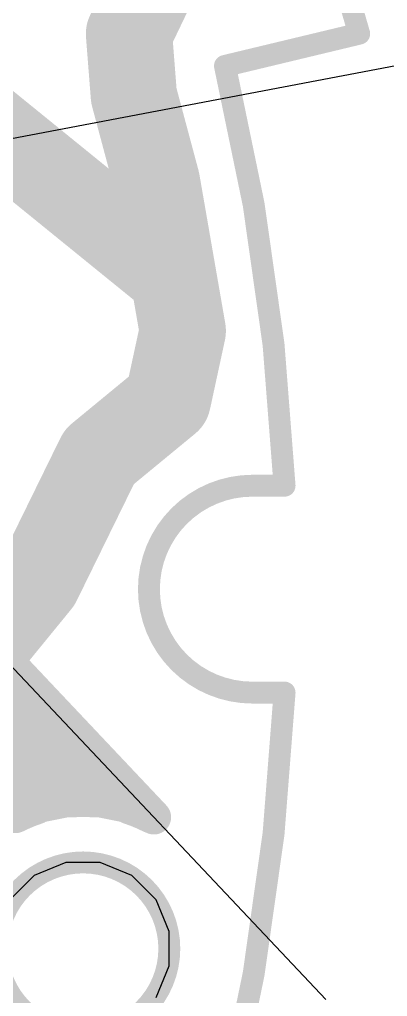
# Model space of a CAD drawing. Header units: millimetres. Extents: x 69.6 to 104.4, y 72.6 to 106.2.
# Drawn here: x 98.17 to 100.3, y 87.13 to 92.79 of the extents above; entities that cross this region are included whole.
import ezdxf

# ---------------------------------------------------------------- set-up
doc = ezdxf.new("R2010")
doc.units = ezdxf.units.MM
for name, color, linetype in [('BottomLayer', 5, 'Continuous'), ('KeepOutLayer', 6, 'Continuous'), ('MultiLayer', 9, 'Continuous'), ('TopLayer', 1, 'Continuous'), ('TopOverlay', 2, 'Continuous'), ('ViaHoleLayer', 16, 'Continuous')]:
    doc.layers.add(name, color=color, linetype=linetype)

# ---------------------------------------------------------------- blocks, each defined once
blk = doc.blocks.new('0402____12')
at = {"layer": 'TopLayer'}
for points in [[(-0.25, -0.3), (0.25, -0.3), (-0.25, 0.3), (0.25, 0.3)], [(0.766, -0.3), (1.266, -0.3), (0.766, 0.3), (1.266, 0.3)]]:
    blk.add_solid(points, dxfattribs=at)
at = {"layer": 'TopOverlay', "const_width": 0.127}
for points in [[(-0.37, 0.41), (-0.25, 0.41)], [(-0.37, -0.41), (-0.37, 0.41)], [(-0.27, 0.41), (1.34, 0.41)], [(1.27, 0.41), (1.38, 0.41)], [(1.38, -0.41), (1.38, 0.41)], [(-0.37, -0.41), (-0.34, -0.41)], [(-0.34, -0.41), (-0.2, -0.41)], [(-0.31, -0.41), (1.34, -0.41)], [(1.29, -0.41), (1.38, -0.41)]]:
    blk.add_lwpolyline(points, dxfattribs=at)
at = {"layer": 'TopOverlay', "const_width": 0.0635}
for points in [[(-0.4018, 0.41, 1), (-0.3383, 0.41, 1)], [(-0.4018, 0.41, 1), (-0.3383, 0.41, 1)], [(-0.3018, 0.41, 1), (-0.2383, 0.41, 1)], [(-0.2818, 0.41, 1), (-0.2183, 0.41, 1)], [(1.2383, 0.41, 1), (1.3018, 0.41, 1)], [(1.3083, 0.41, 1), (1.3718, 0.41, 1)], [(1.3483, 0.41, 1), (1.4118, 0.41, 1)], [(1.3483, 0.41, 1), (1.4118, 0.41, 1)], [(-0.4018, -0.41, 1), (-0.3383, -0.41, 1)], [(-0.4018, -0.41, 1), (-0.3383, -0.41, 1)], [(-0.3718, -0.41, 1), (-0.3083, -0.41, 1)], [(-0.3718, -0.41, 1), (-0.3083, -0.41, 1)], [(-0.3418, -0.41, 1), (-0.2783, -0.41, 1)], [(-0.2318, -0.41, 1), (-0.1683, -0.41, 1)], [(1.2582, -0.41, 1), (1.3217, -0.41, 1)], [(1.3083, -0.41, 1), (1.3718, -0.41, 1)], [(1.3483, -0.41, 1), (1.4118, -0.41, 1)], [(1.3483, -0.41, 1), (1.4118, -0.41, 1)]]:
    blk.add_lwpolyline(points, format="xyb", close=True, dxfattribs=at)

msp = doc.modelspace()

# ---------------------------------------------------------------- linework, layer by layer
at = {"layer": 'BottomLayer'}
for p in [(104.3533, 93.2868), (99.9464, 87.11)]:
    msp.add_line(p, (95.6762, 91.6366), dxfattribs=at)
at = {"layer": 'BottomLayer', "const_width": 0.2}
for points in [[(92.9526, 93.4404), (98.1955, 88.1975)], [(93.516, 93.1598), (98.4146, 88.2612)], [(94.4646, 92.494), (98.7059, 88.2527)], [(95.6762, 91.6366), (98.9491, 88.1671)], [(85.1917, 76.1408), (98.1088, 89.0579)], [(86.596, 77.2622), (98.2461, 88.9124)], [(86.8444, 77.2278), (98.3834, 88.7668)], [(87.037, 77.1375), (98.5207, 88.6213)], [(98.4484, 88.2662), (98.658, 88.4757)], [(98.7159, 88.2507), (98.7953, 88.3302)], [(98.3013, 88.2387), (98.4394, 88.2662)], [(98.6383, 88.2662), (98.7764, 88.2387)]]:
    msp.add_lwpolyline(points, dxfattribs=at)
at = {"layer": 'BottomLayer'}
for points, const_width in [([(98.0588, 89.0579, 1), (98.1588, 89.0579, 1)], 0.1), ([(98.1961, 88.9124, 1), (98.2961, 88.9124, 1)], 0.1), ([(98.3334, 88.7668, 1), (98.4334, 88.7668, 1)], 0.1), ([(98.3345, 88.5001, 1), (98.5595, 88.5001, 1)], 0.225), ([(98.4707, 88.6213, 1), (98.5707, 88.6213, 1)], 0.1), ([(98.608, 88.4757, 1), (98.708, 88.4757, 1)], 0.1), ([(98.7453, 88.3302, 1), (98.8453, 88.3302, 1)], 0.1), ([(98.2513, 88.2387, 1), (98.3513, 88.2387, 1)], 0.1), ([(98.3646, 88.2612, 1), (98.4646, 88.2612, 1)], 0.1), ([(98.3894, 88.2662, 1), (98.4894, 88.2662, 1)], 0.1), ([(98.3984, 88.2662, 1), (98.4984, 88.2662, 1)], 0.1), ([(98.4223, 88.2662, 1), (98.5223, 88.2662, 1)], 0.1), ([(98.5554, 88.2662, 1), (98.6554, 88.2662, 1)], 0.1), ([(98.5883, 88.2662, 1), (98.6883, 88.2662, 1)], 0.1), ([(98.6559, 88.2527, 1), (98.7559, 88.2527, 1)], 0.1), ([(98.6659, 88.2507, 1), (98.7659, 88.2507, 1)], 0.1), ([(98.7264, 88.2387, 1), (98.8264, 88.2387, 1)], 0.1), ([(98.1455, 88.1975, 1), (98.2455, 88.1975, 1)], 0.1), ([(98.2208, 88.2261, 1), (98.3208, 88.2261, 1)], 0.1), ([(98.7568, 88.2261, 1), (98.8568, 88.2261, 1)], 0.1), ([(98.0979, 88.1752, 1), (98.1979, 88.1752, 1)], 0.1), ([(98.8798, 88.1752, 1), (98.9798, 88.1752, 1)], 0.1), ([(98.8991, 88.1671, 1), (98.9991, 88.1671, 1)], 0.1)]:
    msp.add_lwpolyline(points, format="xyb", close=True, dxfattribs=dict(at, const_width=const_width))
at = {"layer": 'BottomLayer', "const_width": 0.2}
for points in [[(98.4723, 88.2662, -0.03857), (98.6054, 88.2662)], [(98.1479, 88.1752, -0.038572), (98.2708, 88.2261)], [(98.8068, 88.2261, -0.038583), (98.9298, 88.1752)]]:
    msp.add_lwpolyline(points, format="xyb", dxfattribs=at)
at = {"layer": 'KeepOutLayer', "const_width": 0.127}
for points in [[(82.8011, 102.7218, -0.429634), (100.1392, 92.7116)], [(99.3613, 92.5248, -0.047399), (99.7067, 90.09)], [(99.5205, 88.89, -1), (99.5205, 90.09)], [(99.7067, 88.8901, -0.047399), (99.3613, 86.4552)]]:
    msp.add_lwpolyline(points, format="xyb", dxfattribs=at)
for points in [[(99.3613, 92.5248), (100.1392, 92.7116)], [(99.5205, 90.09), (99.7067, 90.09)], [(99.5205, 88.89), (99.7067, 88.89)]]:
    msp.add_lwpolyline(points, dxfattribs=at)
at = {"layer": 'KeepOutLayer'}
for points, const_width in [([(100.1075, 92.7116, 1), (100.171, 92.7116, 1)], 0.0635), ([(100.1075, 92.7116, 1), (100.171, 92.7116, 1)], 0.0635), ([(99.3296, 92.5248, 1), (99.3931, 92.5248, 1)], 0.0635), ([(99.3296, 92.5248, 1), (99.3931, 92.5248, 1)], 0.0635), ([(99.4888, 90.09, 1), (99.5523, 90.09, 1)], 0.0635), ([(99.4888, 90.09, 1), (99.5523, 90.09, 1)], 0.0635), ([(99.6749, 90.09, 1), (99.7384, 90.09, 1)], 0.0635), ([(99.6749, 90.09, 1), (99.7384, 90.09, 1)], 0.0635), ([(99.4888, 88.89, 1), (99.5523, 88.89, 1)], 0.0635), ([(99.4888, 88.89, 1), (99.5523, 88.89, 1)], 0.0635), ([(99.6749, 88.8901, 1), (99.7384, 88.8901, 1)], 0.0635), ([(99.6749, 88.89, 1), (99.7384, 88.89, 1)], 0.0635), ([(99.0388, 87.4052, 1), (98.0388, 87.4052, 1)], 0.127), ([(99.0071, 87.4052, 1), (99.0706, 87.4052, 1)], 0.0635)]:
    msp.add_lwpolyline(points, format="xyb", close=True, dxfattribs=dict(at, const_width=const_width))
at = {"layer": 'MultiLayer'}
for p, q in [((98.4394, 87.9052), (98.2556, 87.8291)), ((98.5388, 87.9052), (98.4394, 87.9052)), ((98.6383, 87.9052), (98.5388, 87.9052)), ((98.8221, 87.8291), (98.6383, 87.9052)), ((98.2556, 87.8291), (98.115, 87.6884)), ((98.9627, 87.6884), (98.8221, 87.8291)), ((99.0388, 87.5047), (98.9627, 87.6884)), ((99.0388, 87.4052), (99.0388, 87.5047)), ((99.0388, 87.3058), (99.0388, 87.4052)), ((98.9627, 87.122), (99.0388, 87.3058))]:
    msp.add_line(p, q, dxfattribs=at)
at = {"layer": 'MultiLayer', "const_width": 0.225}
msp.add_lwpolyline([(98.3345, 88.5001, 1), (98.5595, 88.5001, 1)], format="xyb", close=True, dxfattribs=at)
at = {"layer": 'TopLayer'}
for p in [(104.3533, 93.2868), (99.9464, 87.11)]:
    msp.add_line(p, (95.6762, 91.6366), dxfattribs=at)
for points, const_width in [([(92.5708, 95.4291, -0.077575), (99.0622, 91.3028)], 0.5), ([(98.4723, 88.2662, -0.03857), (98.6054, 88.2662)], 0.2), ([(98.1479, 88.1752, -0.038572), (98.2708, 88.2261)], 0.2), ([(98.8068, 88.2261, -0.038583), (98.9298, 88.1752)], 0.2)]:
    msp.add_lwpolyline(points, format="xyb", dxfattribs=dict(at, const_width=const_width))
for points, const_width in [([(98.805, 92.711), (98.9737, 93.0625)], 0.5), ([(98.805, 92.711), (98.8331, 92.3523)], 0.5), ([(98.8331, 92.3523), (98.9667, 91.8531)], 0.5), ([(98.9667, 91.8531), (99.0622, 91.3028)], 0.5), ([(99.0622, 91.3028), (99.1169, 90.9879)], 0.5), ([(99.0299, 90.5852), (99.1169, 90.9879)], 0.5), ([(98.6326, 90.2578), (99.0299, 90.5852)], 0.5), ([(98.2771, 89.5322), (98.6326, 90.2578)], 0.5), ([(97.7383, 88.872), (98.2771, 89.5322)], 0.5), ([(97.9702, 88.2498), (98.4338, 88.7134)], 0.2), ([(98.4338, 88.7134), (98.9491, 88.1671)], 0.2), ([(95.2496, 85.3501), (98.5207, 88.6213)], 0.2), ([(98.3396, 88.6191), (98.7059, 88.2527)], 0.2), ([(98.1981, 88.4777), (98.4146, 88.2612)], 0.2), ([(98.4484, 88.2662), (98.658, 88.4757)], 0.2), ([(97.9702, 88.2498), (98.1644, 88.4439)], 0.2), ([(98.0567, 88.3362), (98.1955, 88.1975)], 0.2), ([(98.7159, 88.2507), (98.7953, 88.3302)], 0.2), ([(98.3013, 88.2387), (98.4394, 88.2662)], 0.2), ([(98.6383, 88.2662), (98.7764, 88.2387)], 0.2)]:
    msp.add_lwpolyline(points, dxfattribs=dict(at, const_width=const_width))
for points, const_width in [([(98.68, 92.711, 1), (98.93, 92.711, 1)], 0.25), ([(98.68, 92.711, 1), (98.93, 92.711, 1)], 0.25), ([(98.7081, 92.3523, 1), (98.9581, 92.3523, 1)], 0.25), ([(98.7081, 92.3523, 1), (98.9581, 92.3523, 1)], 0.25), ([(98.8417, 91.8531, 1), (99.0917, 91.8531, 1)], 0.25), ([(98.8417, 91.8531, 1), (99.0917, 91.8531, 1)], 0.25), ([(98.9372, 91.3028, 1), (99.1872, 91.3028, 1)], 0.25), ([(98.9372, 91.3028, 1), (99.1872, 91.3028, 1)], 0.25), ([(98.9372, 91.3028, 1), (99.1872, 91.3028, 1)], 0.25), ([(98.9919, 90.9879, 1), (99.2419, 90.9879, 1)], 0.25), ([(98.9919, 90.9879, 1), (99.2419, 90.9879, 1)], 0.25), ([(98.9049, 90.5852, 1), (99.1549, 90.5852, 1)], 0.25), ([(98.9049, 90.5852, 1), (99.1549, 90.5852, 1)], 0.25), ([(98.5076, 90.2578, 1), (98.7576, 90.2578, 1)], 0.25), ([(98.5076, 90.2578, 1), (98.7576, 90.2578, 1)], 0.25), ([(98.1521, 89.5322, 1), (98.4021, 89.5322, 1)], 0.25), ([(98.1521, 89.5322, 1), (98.4021, 89.5322, 1)], 0.25), ([(98.3838, 88.7134, 1), (98.4838, 88.7134, 1)], 0.1), ([(98.3838, 88.7134, 1), (98.4838, 88.7134, 1)], 0.1), ([(98.3345, 88.5001, 1), (98.5595, 88.5001, 1)], 0.225), ([(98.2896, 88.6191, 1), (98.3896, 88.6191, 1)], 0.1), ([(98.4707, 88.6213, 1), (98.5707, 88.6213, 1)], 0.1), ([(98.1481, 88.4777, 1), (98.2481, 88.4777, 1)], 0.1), ([(98.608, 88.4757, 1), (98.708, 88.4757, 1)], 0.1), ([(98.1144, 88.4439, 1), (98.2144, 88.4439, 1)], 0.1), ([(98.7453, 88.3302, 1), (98.8453, 88.3302, 1)], 0.1), ([(98.2513, 88.2387, 1), (98.3513, 88.2387, 1)], 0.1), ([(98.3646, 88.2612, 1), (98.4646, 88.2612, 1)], 0.1), ([(98.3894, 88.2662, 1), (98.4894, 88.2662, 1)], 0.1), ([(98.3984, 88.2662, 1), (98.4984, 88.2662, 1)], 0.1), ([(98.4223, 88.2662, 1), (98.5223, 88.2662, 1)], 0.1), ([(98.5554, 88.2662, 1), (98.6554, 88.2662, 1)], 0.1), ([(98.5883, 88.2662, 1), (98.6883, 88.2662, 1)], 0.1), ([(98.6559, 88.2527, 1), (98.7559, 88.2527, 1)], 0.1), ([(98.6659, 88.2507, 1), (98.7659, 88.2507, 1)], 0.1), ([(98.7264, 88.2387, 1), (98.8264, 88.2387, 1)], 0.1), ([(98.1455, 88.1975, 1), (98.2455, 88.1975, 1)], 0.1), ([(98.2208, 88.2261, 1), (98.3208, 88.2261, 1)], 0.1), ([(98.7568, 88.2261, 1), (98.8568, 88.2261, 1)], 0.1), ([(98.0979, 88.1752, 1), (98.1979, 88.1752, 1)], 0.1), ([(98.8798, 88.1752, 1), (98.9798, 88.1752, 1)], 0.1), ([(98.8991, 88.1671, 1), (98.9991, 88.1671, 1)], 0.1)]:
    msp.add_lwpolyline(points, format="xyb", close=True, dxfattribs=dict(at, const_width=const_width))
at = {"layer": 'ViaHoleLayer', "const_width": 0.15}
msp.add_lwpolyline([(98.372, 88.5001, 1), (98.522, 88.5001, 1)], format="xyb", close=True, dxfattribs=at)

# ---------------------------------------------------------------- block references
at = {"rotation": 315}
msp.add_blockref('0402____12', (97.0198, 89.5904), dxfattribs=at)

doc.saveas('drawing.dxf')
